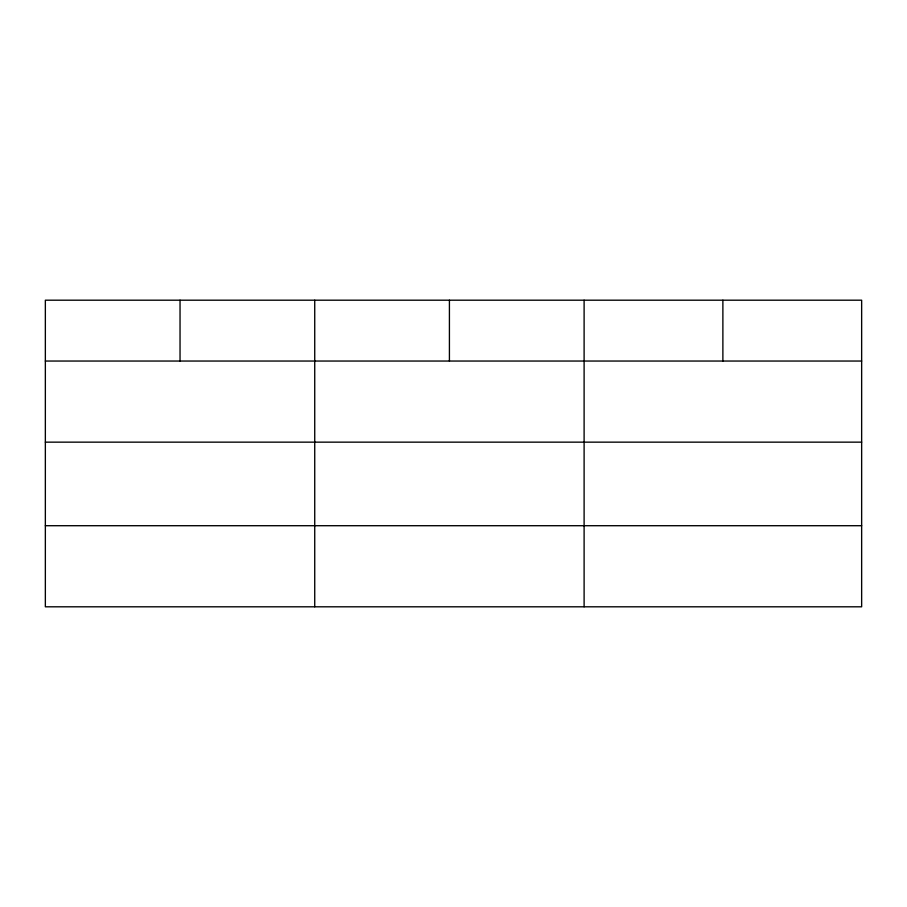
<?xml version="1.0" encoding="UTF-8"?>
<svg xmlns="http://www.w3.org/2000/svg" width="907" height="907" viewBox="0 0 907 907"><rect width="100%" height="100%" fill="white"/><g stroke="black" fill="none" stroke-linecap="round" stroke-linejoin="round"><path stroke-width="1.36" d="M861.65 442.151L861.65 300.194L45.35 300.194L45.35 606.806L861.65 606.806L861.65 442.151L45.35 442.151M45.35 361.043L861.65 361.043M45.35 525.709L861.65 525.709M722.879 300.194L722.879 361.043M584.108 300.194L584.108 606.806M449.418 300.194L449.418 361.043M314.729 300.194L314.729 606.806M180.04 300.194L180.04 361.043"/></g></svg>
